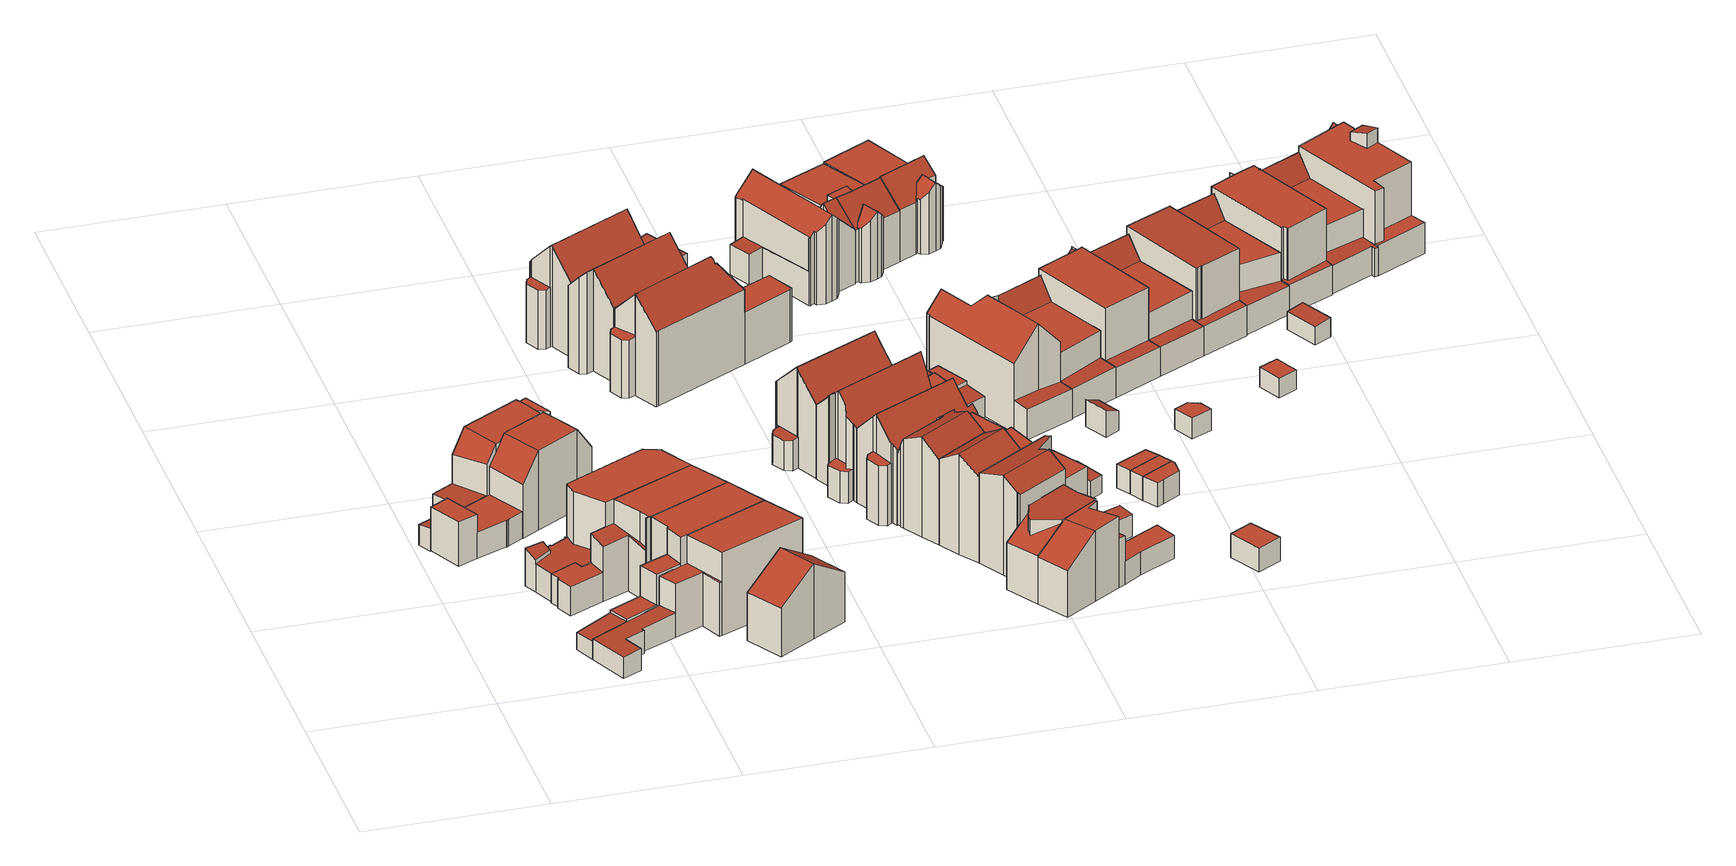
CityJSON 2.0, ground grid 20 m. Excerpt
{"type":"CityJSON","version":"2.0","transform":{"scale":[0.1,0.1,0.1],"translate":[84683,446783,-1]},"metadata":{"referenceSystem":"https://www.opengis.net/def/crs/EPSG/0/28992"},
"CityObjects":{
"building1":{"type":"Building","attributes":{"yearOfConstruction":1871},"geometry":[{"type":"MultiSurface","lod":"2","boundaries":[[[0,1,2,3,4,5,6,7,8,9,10,11,12,13]],[[10,9,14,15]],[[4,3,16,17,18]],[[14,9,8,19,20]],[[21,22,23,24]],[[12,11,21,24,25]],[[11,10,15,21]],[[8,7,26,19]],[[22,27,28,23]],[[20,22,14]],[[27,26,29,28]],[[16,30,31,17]],[[3,2,32,16]],[[1,0,30,33]],[[2,1,33,32]],[[34,13,12,25,35]],[[5,4,18,36]],[[6,5,36,37,38]],[[26,7,6,38,29]],[[36,34,35,37]],[[30,0,13,34,31]],[[22,21,15,14]],[[27,22,20,19,26]],[[33,30,16,32]],[[38,37,35,25]],[[25,24,23,28,29,38]],[[34,36,18,17,31]]],"semantics":{"surfaces":[{"type":"GroundSurface"},{"type":"WallSurface"},{"type":"RoofSurface"}],"values":[0,1,1,1,1,1,1,1,1,1,1,1,1,1,1,1,1,1,1,1,1,2,2,2,2,2,2]}}]},
"building2":{"type":"Building","attributes":{"yearOfConstruction":1908},"geometry":[{"type":"MultiSurface","lod":"2","boundaries":[[[39,40,41,42,43,44,45,46,47,48,49,50,51,52,53,54]],[[45,44,55,56]],[[57,58,59,60]],[[48,47,61,57]],[[41,40,62,63]],[[58,51,50,64,59]],[[40,39,65,62]],[[50,49,66,64]],[[47,46,67,61]],[[46,45,56,67]],[[68,69,70,71]],[[53,52,68,71,72]],[[44,43,69,55]],[[42,41,63,73]],[[54,53,72,74]],[[39,54,74,65]],[[69,43,42,73,70]],[[52,51,58,68]],[[49,48,57,60,66]],[[72,73,63,74]],[[74,63,62,65]],[[73,72,71,70]],[[58,57,61,67,56,55,69,68]],[[60,59,64,66]]],"semantics":{"surfaces":[{"type":"GroundSurface"},{"type":"WallSurface"},{"type":"RoofSurface"}],"values":[0,1,1,1,1,1,1,1,1,1,1,1,1,1,1,1,1,1,1,2,2,2,2,2]}}]},
"building3":{"type":"Building","attributes":{"yearOfConstruction":1908},"geometry":[{"type":"MultiSurface","lod":"2","boundaries":[[[75,76,77,78,79,80,81,82,83,84,85,86,87,88,89,90,91,92]],[[75,92,93,94]],[[80,79,95,96]],[[92,91,97,93]],[[85,84,98,99]],[[86,85,99,100]],[[101,102,103,104]],[[87,86,100,105]],[[102,106,107,103]],[[84,83,106,98]],[[106,83,82,108,107]],[[81,80,96,109]],[[82,81,109,108]],[[110,111,112,113]],[[78,77,101,104,114]],[[79,78,114,95]],[[77,76,115,101]],[[76,75,94,115]],[[89,88,116,117,118]],[[116,110,113,117]],[[91,90,111,97]],[[111,90,89,118,112]],[[88,87,105,116]],[[114,104,103,107,108,109,96,95]],[[118,117,113,112]],[[105,100,99,98,106,102,101,115,94,93,97,111,110,116]]],"semantics":{"surfaces":[{"type":"GroundSurface"},{"type":"WallSurface"},{"type":"RoofSurface"}],"values":[0,1,1,1,1,1,1,1,1,1,1,1,1,1,1,1,1,1,1,1,1,1,1,2,2,2]}}]},
"building4":{"type":"Building","attributes":{"yearOfConstruction":1908},"geometry":[{"type":"MultiSurface","lod":"2","boundaries":[[[119,120,121,122,123,124,125,126,127,128,129,130]],[[119,130,131,132]],[[130,129,133,131]],[[129,128,134,133]],[[123,122,135,136]],[[137,135,138,139]],[[125,124,140,137]],[[135,122,121,141,138]],[[142,141,143,144]],[[124,123,136,140]],[[145,146,147,148]],[[127,126,142,144,145]],[[126,125,137,139,142]],[[146,120,119,132,147]],[[128,127,145,148,134]],[[141,121,120,146,143]],[[136,135,137,140]],[[139,138,141,142]],[[148,147,132,131,133,134]],[[146,145,144,143]]],"semantics":{"surfaces":[{"type":"GroundSurface"},{"type":"WallSurface"},{"type":"RoofSurface"}],"values":[0,1,1,1,1,1,1,1,1,1,1,1,1,1,1,1,2,2,2,2]}}]},
"building5":{"type":"Building","attributes":{"yearOfConstruction":1908},"geometry":[{"type":"MultiSurface","lod":"2","boundaries":[[[119,149,150,151,152,153,154,155,156,157,158,123,159,160]],[[157,156,161,162]],[[158,157,162,163]],[[159,123,164,165]],[[149,119,132,166]],[[123,158,163,164]],[[167,150,149,166,168]],[[156,155,169,161]],[[155,154,170,169]],[[165,171,172,173]],[[160,159,165,173,174]],[[151,150,167,175]],[[171,153,152,176,172]],[[154,153,171,170]],[[152,151,175,176]],[[119,160,174,177,132]],[[174,167,168,177]],[[171,165,164,163,162,161,169,170]],[[174,173,172,176,175,167]],[[168,166,132,177]]],"semantics":{"surfaces":[{"type":"GroundSurface"},{"type":"WallSurface"},{"type":"RoofSurface"}],"values":[0,1,1,1,1,1,1,1,1,1,1,1,1,1,1,1,1,2,2,2]}}]},
"building6":{"type":"Building","attributes":{"yearOfConstruction":1908},"geometry":[{"type":"MultiSurface","lod":"2","boundaries":[[[86,85,84,178,179,82,180,181,182,183,184,185,186,187,188]],[[189,182,181,190,191]],[[186,185,192,193]],[[179,178,194,195,196]],[[180,82,108,131]],[[181,180,131,190]],[[82,179,196,197,108]],[[196,198,199,197]],[[84,85,99,98]],[[187,186,193,200]],[[178,84,98,194]],[[194,201,202,195]],[[86,188,203,100]],[[85,86,100,99]],[[188,187,200,203]],[[201,184,183,204,202]],[[198,205,206,199]],[[205,189,191,206]],[[185,184,201,192]],[[183,182,189,204]],[[191,190,131,108,197,199,206]],[[201,194,98,99,100,203,200,193,192]],[[189,205,198,196,195,202,204]]],"semantics":{"surfaces":[{"type":"GroundSurface"},{"type":"WallSurface"},{"type":"RoofSurface"}],"values":[0,1,1,1,1,1,1,1,1,1,1,1,1,1,1,1,1,1,1,1,2,2,2]}}]},
"building7":{"type":"Building","attributes":{"yearOfConstruction":1981},"geometry":[{"type":"MultiSurface","lod":"2","boundaries":[[[207,208,209,210,211,212]],[[212,211,213,214]],[[211,210,215,213]],[[209,208,216,217]],[[208,207,218,216]],[[210,209,217,215]],[[207,212,214,218]],[[217,216,218,215]],[[214,213,215,218]]],"semantics":{"surfaces":[{"type":"GroundSurface"},{"type":"WallSurface"},{"type":"RoofSurface"}],"values":[0,1,1,1,1,1,1,2,2]}}]},
"building8":{"type":"Building","attributes":{"yearOfConstruction":1915},"geometry":[{"type":"MultiSurface","lod":"2","boundaries":[[[219,220,221,222,223,224,225,226,227,228,229,230,231,232,233,234,235,236,237,238,239,240,241,242,243]],[[225,224,244,245]],[[246,226,225,245,247]],[[219,243,248,249]],[[224,223,250,244]],[[251,252,253]],[[223,222,254,255,250]],[[240,239,256,257,258]],[[256,259,260,257]],[[259,246,247,260]],[[239,238,261,256]],[[235,234,262,263]],[[233,232,264,265]],[[234,233,265,262]],[[236,235,263,266,267]],[[231,230,268,269]],[[238,237,270,261]],[[237,236,267,271,270]],[[227,226,246,272]],[[232,231,269,264]],[[267,273,271]],[[228,227,272,274]],[[222,221,275,254]],[[221,220,276,275]],[[220,219,249,276]],[[254,251,253,255]],[[243,242,251,248]],[[251,242,241,277,252]],[[241,240,258,277]],[[268,230,229,278,279]],[[229,228,274,278]],[[263,268,279,266]],[[251,254,275,276,249,248]],[[260,247,245,244,250,255,253]],[[279,278,273,267,266]],[[253,252,277,258,257,260]],[[274,272,246,259,256,261,270,271,273,278]],[[263,262,265,264,269,268]]],"semantics":{"surfaces":[{"type":"GroundSurface"},{"type":"WallSurface"},{"type":"RoofSurface"}],"values":[0,1,1,1,1,1,1,1,1,1,1,1,1,1,1,1,1,1,1,1,1,1,1,1,1,1,1,1,1,1,1,1,2,2,2,2,2,2]}}]},
"building9":{"type":"Building","attributes":{"yearOfConstruction":1915},"geometry":[{"type":"MultiSurface","lod":"2","boundaries":[[[280,281,282,283,284,285,286,287,288,289,290,291,292,293,294,295,296,297,298,299,300,301]],[[295,294,302,303]],[[297,296,304,305,306]],[[298,297,306,307]],[[290,289,308,309]],[[291,290,309,310]],[[292,291,310,311]],[[287,286,312,313]],[[286,285,314,312]],[[315,316,317,318]],[[285,284,319,320,314]],[[282,281,321,322]],[[281,280,323,324,321]],[[288,287,313,325]],[[296,295,303,304]],[[316,293,292,311,317]],[[294,293,316,302]],[[326,283,282,322,327]],[[304,326,327,305]],[[319,315,318,320]],[[284,283,326,319]],[[328,299,298,307,329]],[[323,328,329,324]],[[300,299,328,330]],[[301,300,330,331]],[[280,301,331,323]],[[289,288,325,308]],[[318,312,314,320]],[[326,304,303,302,316,315,319]],[[329,307,306,305,327,322,321,324]],[[331,330,328,323]],[[325,313,312,318,317,311,310,309,308]]],"semantics":{"surfaces":[{"type":"GroundSurface"},{"type":"WallSurface"},{"type":"RoofSurface"}],"values":[0,1,1,1,1,1,1,1,1,1,1,1,1,1,1,1,1,1,1,1,1,1,1,1,1,1,1,2,2,2,2,2]}}]},
"building10":{"type":"Building","attributes":{"yearOfConstruction":1915},"geometry":[{"type":"MultiSurface","lod":"2","boundaries":[[[332,333,334,335,336,337,338,339,340,341,342,343,344,345,346,285,347,283,348,349,350,351]],[[343,342,352,353]],[[354,347,285,355,356]],[[357,354,356,358]],[[344,343,353,359]],[[345,344,359,360]],[[361,340,339,362,363]],[[341,340,361,364]],[[342,341,364,352]],[[365,366,367,368]],[[366,369,370,371,367]],[[285,346,372,355]],[[373,369,366,374]],[[334,333,375,376]],[[370,377,378,371]],[[377,379,380,378]],[[339,338,381,362]],[[338,337,365,368,381]],[[337,336,382,365]],[[336,335,383,382]],[[335,334,376,383]],[[379,384,385,380]],[[350,349,386,387]],[[283,347,354,388]],[[348,283,388,389]],[[384,390,391,385]],[[390,357,358,391]],[[349,348,389,386]],[[351,350,387,392,393]],[[387,373,374,392]],[[333,332,394,375]],[[332,351,393,394]],[[395,361,363,396]],[[360,395,396,397]],[[346,345,360,397,372]],[[387,386,389,388,354,357,390,384,379,377,370,369,373]],[[393,392,374,366,365,382,383,376,375,394]],[[363,362,381,368,367,371,378,380,396]],[[360,359,353,352,364,361,395]],[[397,396,380,385,391,358,356,355,372]]],"semantics":{"surfaces":[{"type":"GroundSurface"},{"type":"WallSurface"},{"type":"RoofSurface"}],"values":[0,1,1,1,1,1,1,1,1,1,1,1,1,1,1,1,1,1,1,1,1,1,1,1,1,1,1,1,1,1,1,1,1,1,1,2,2,2,2,2]}}]},
"building11":{"type":"Building","attributes":{"yearOfConstruction":2019},"geometry":[{"type":"MultiSurface","lod":"2","boundaries":[[[398,399,400,401]],[[399,398,402,403]],[[400,399,403,404]],[[401,400,404,405]],[[398,401,405,402]],[[405,404,403,402]]],"semantics":{"surfaces":[{"type":"GroundSurface"},{"type":"WallSurface"},{"type":"RoofSurface"}],"values":[0,1,1,1,1,2]}}]},
"building12":{"type":"Building","attributes":{"yearOfConstruction":1915},"geometry":[{"type":"MultiSurface","lod":"2","boundaries":[[[406,407,408,409,410,411,412,413,414,415,416,417,418,419]],[[413,412,420,421]],[[422,423,424,425]],[[426,422,425,427]],[[418,417,428,429]],[[430,431,432,433]],[[414,413,421,434]],[[416,415,435,430]],[[415,414,434,435]],[[412,411,436,420]],[[436,411,410,437,438]],[[410,409,439,437]],[[407,406,440,441]],[[409,408,442,443,439]],[[408,407,441,442]],[[442,444,445,443]],[[431,436,438,432]],[[406,419,423,440]],[[423,419,418,429,424]],[[417,416,430,433,428]],[[444,426,427,445]],[[431,430,435,434,421,420,436]],[[427,425,432,438,437,439,443,445]],[[433,432,425,424,429,428]],[[444,442,441,440,423,422,426]]],"semantics":{"surfaces":[{"type":"GroundSurface"},{"type":"WallSurface"},{"type":"RoofSurface"}],"values":[0,1,1,1,1,1,1,1,1,1,1,1,1,1,1,1,1,1,1,1,1,2,2,2,2]}}]},
"building13":{"type":"Building","attributes":{"yearOfConstruction":2007},"geometry":[{"type":"MultiSurface","lod":"2","boundaries":[[[446,447,448,449,450,451,452,453,454,455,456]],[[453,452,457,458]],[[454,453,458,459,460]],[[446,456,461,462]],[[447,446,462,463]],[[452,451,464,457]],[[448,447,463,465]],[[449,448,465,466]],[[451,450,467,464]],[[456,455,468,461]],[[469,467,470,471]],[[472,469,471,473]],[[455,454,460,468]],[[458,474,475,459]],[[466,476,477]],[[467,450,449,466,477,470]],[[474,472,473,475]],[[466,465,463,462,461,476]],[[473,471,470,477,476,461,468]],[[474,458,457,464,467,469,472]],[[473,468,460,459,475]]],"semantics":{"surfaces":[{"type":"GroundSurface"},{"type":"WallSurface"},{"type":"RoofSurface"}],"values":[0,1,1,1,1,1,1,1,1,1,1,1,1,1,1,1,1,2,2,2,2]}}]},
"building14":{"type":"Building","attributes":{"yearOfConstruction":1912},"geometry":[{"type":"MultiSurface","lod":"2","boundaries":[[[478,479,480,481,482,483,484,485,486,487,488,489,490,491,492,493]],[[486,485,494,495]],[[496,497,498,499]],[[490,489,500,501]],[[489,488,502,500]],[[503,504,505,506]],[[484,483,507,508,509]],[[507,510,511,508]],[[485,484,509,494]],[[479,478,512,513]],[[481,480,514,515]],[[482,481,515,516]],[[480,479,513,514]],[[491,490,501,517,518]],[[492,491,518,519,520]],[[504,487,486,495,505]],[[518,521,522,519]],[[483,482,516,507]],[[501,523,524,517]],[[523,496,499,524]],[[521,525,503,506,522]],[[497,525,521,498]],[[510,526,527,511]],[[528,493,492,520,529]],[[478,493,528,512]],[[526,528,529,527]],[[488,487,504,502]],[[521,518,517,524,499,498]],[[527,506,505,495,494,509,508,511]],[[526,510,507,516,515,514,513,512,528]],[[529,520,519,522,506,527]],[[504,503,525,497,496,523,501,500,502]]],"semantics":{"surfaces":[{"type":"GroundSurface"},{"type":"WallSurface"},{"type":"RoofSurface"}],"values":[0,1,1,1,1,1,1,1,1,1,1,1,1,1,1,1,1,1,1,1,1,1,1,1,1,1,1,2,2,2,2,2]}}]},
"building15":{"type":"Building","attributes":{"yearOfConstruction":1915},"geometry":[{"type":"MultiSurface","lod":"2","boundaries":[[[530,531,532,533,534,535,536,537,538,539,540,406,541,418,417,542,543,544,545,546,547,548]],[[539,538,549,550]],[[551,552,553,554]],[[534,533,555,556]],[[552,557,558,553]],[[535,534,556,559]],[[560,555,561,562]],[[536,535,559,563]],[[531,530,564,565]],[[546,545,566,567]],[[417,418,568,428]],[[555,533,532,569,561]],[[570,571,572,573]],[[406,540,571,440]],[[571,540,539,550,572]],[[541,406,440,574]],[[573,575,576,577]],[[574,570,573,577,578]],[[545,544,579,566]],[[557,580,581,558]],[[544,543,580,579]],[[542,417,428,582]],[[580,543,542,582,581]],[[537,536,563,583,584]],[[569,532,531,565,585]],[[575,569,585,576]],[[418,541,574,578,568]],[[548,547,586,587,588]],[[547,546,567,586]],[[586,589,590,587]],[[538,537,584,549]],[[591,560,562,592]],[[563,591,592,583]],[[593,551,554,594]],[[589,593,594,590]],[[530,548,588,564]],[[574,440,571,570]],[[578,577,576,554,553,558,581,582,428,568]],[[592,562,561,569,575,573,572,550,549,584,583]],[[563,559,556,555,560,591]],[[589,586,567,566,579,580,557,552,551,593]],[[588,587,590,594,554,576,585,565,564]]],"semantics":{"surfaces":[{"type":"GroundSurface"},{"type":"WallSurface"},{"type":"RoofSurface"}],"values":[0,1,1,1,1,1,1,1,1,1,1,1,1,1,1,1,1,1,1,1,1,1,1,1,1,1,1,1,1,1,1,1,1,1,1,1,2,2,2,2,2,2]}}]},
"building16":{"type":"Building","attributes":{"yearOfConstruction":2007},"geometry":[{"type":"MultiSurface","lod":"2","boundaries":[[[595,596,597,454,598,599,600,601,602]],[[454,597,603,604]],[[605,598,454,604,606]],[[607,605,606,608]],[[601,600,609,610]],[[600,599,611,609]],[[611,599,598,605,612]],[[602,601,610,613]],[[597,596,614,603]],[[615,616,617,618]],[[596,595,615,618,614]],[[595,602,613,619,615]],[[620,607,608,621]],[[616,620,621,617]],[[613,611,612,619]],[[603,614,618,617]],[[621,608,606,604,603,617]],[[612,605,607,620,616,615,619]],[[613,610,609,611]]],"semantics":{"surfaces":[{"type":"GroundSurface"},{"type":"WallSurface"},{"type":"RoofSurface"}],"values":[0,1,1,1,1,1,1,1,1,1,1,1,1,1,1,2,2,2,2]}}]},
"building17":{"type":"Building","attributes":{"yearOfConstruction":2007},"geometry":[{"type":"MultiSurface","lod":"2","boundaries":[[[622,623,624,596,625,626,627,628,629]],[[622,629,630,631]],[[629,628,632,633,630]],[[634,625,596,635,636]],[[626,625,634,637]],[[596,624,638,635]],[[623,622,631,639]],[[628,627,640,632]],[[641,642,643,644]],[[642,645,646,643]],[[627,626,637,640]],[[624,623,639,638]],[[647,634,636,648]],[[649,647,648,650]],[[645,649,650,646]],[[651,641,644,652]],[[632,651,652,633]],[[652,644,638,639,631,630,633]],[[650,648,636,635,638,644,643,646]],[[632,640,637,634,647,649,645,642,641,651]]],"semantics":{"surfaces":[{"type":"GroundSurface"},{"type":"WallSurface"},{"type":"RoofSurface"}],"values":[0,1,1,1,1,1,1,1,1,1,1,1,1,1,1,1,1,2,2,2]}}]},
"building18":{"type":"Building","attributes":{"yearOfConstruction":1892},"geometry":[{"type":"MultiSurface","lod":"2","boundaries":[[[653,627,654,655,656,657,658,659,660,661,662,663]],[[655,654,664,665]],[[654,627,666,664]],[[667,668,669,670]],[[656,655,665,671]],[[668,672,673,669]],[[662,661,674,675]],[[659,658,667,670,676]],[[657,656,671,677]],[[658,657,677,667]],[[678,679,680,681]],[[682,660,659,676,683]],[[661,660,682,674]],[[663,662,675,678]],[[627,653,672,666]],[[684,682,683,685]],[[679,684,685,680]],[[672,653,663,678,681,673]],[[672,668,667,677,671,665,664,666]],[[679,678,675,674,682,684]],[[681,680,685,683,676,670,669,673]]],"semantics":{"surfaces":[{"type":"GroundSurface"},{"type":"WallSurface"},{"type":"RoofSurface"}],"values":[0,1,1,1,1,1,1,1,1,1,1,1,1,1,1,1,1,1,2,2,2]}}]},
"building19":{"type":"Building","attributes":{"yearOfConstruction":1892},"geometry":[{"type":"MultiSurface","lod":"2","boundaries":[[[686,657,687,688,689,690,691,692,693,694,661,695,659]],[[688,687,696,697]],[[689,688,697,698]],[[661,694,699,700]],[[690,689,698,701]],[[691,690,701,702]],[[687,657,677,696]],[[695,661,700,703]],[[694,693,704,699]],[[657,686,705,677]],[[706,707,705,708,709]],[[710,711,712,713]],[[711,706,709,712]],[[693,692,710,713,704]],[[659,695,703,676]],[[702,707,706,714]],[[705,686,659,676,708]],[[692,691,702,714,710]],[[704,703,700,699]],[[702,701,698,697,696,677,705,707]],[[676,703,704,713,712,709,708]],[[714,706,711,710]]],"semantics":{"surfaces":[{"type":"GroundSurface"},{"type":"WallSurface"},{"type":"RoofSurface"}],"values":[0,1,1,1,1,1,1,1,1,1,1,1,1,1,1,1,1,1,2,2,2,2]}}]},
"building20":{"type":"Building","attributes":{"yearOfConstruction":1913},"geometry":[{"type":"MultiSurface","lod":"2","boundaries":[[[715,716,717,718,719,720,721,722,723,724,725,726,727,728,729,730,731,732,733,734,735]],[[715,735,736,737]],[[732,731,738,739]],[[728,727,740,741]],[[724,723,742,743]],[[721,720,744,745]],[[741,746,747]],[[719,718,748,749]],[[720,719,749,744]],[[748,718,717,750,751]],[[729,728,741,747,752]],[[723,722,753,754,742]],[[755,756,757,758]],[[756,748,751,757]],[[726,725,759,760]],[[725,724,743,759]],[[727,726,760,740]],[[734,733,761,762]],[[735,734,762,736]],[[763,764,765]],[[730,729,752,763]],[[733,732,739,761]],[[731,730,763,765,738]],[[722,721,745,753]],[[753,755,758,754]],[[717,716,766,750]],[[716,715,737,766]],[[767,768,769]],[[769,764,767]],[[769,768,746,741,740,760,762,761,739,738,765,764]],[[753,745,744,749,748,756,755]],[[737,736,762,760,759,743,742,754,758,757,751,750,766]],[[767,752,747,746,768]],[[764,763,752,767]]],"semantics":{"surfaces":[{"type":"GroundSurface"},{"type":"WallSurface"},{"type":"RoofSurface"}],"values":[0,1,1,1,1,1,1,1,1,1,1,1,1,1,1,1,1,1,1,1,1,1,1,1,1,1,1,1,1,2,2,2,2,2]}}]},
"building21":{"type":"Building","attributes":{"yearOfConstruction":2007},"geometry":[{"type":"MultiSurface","lod":"2","boundaries":[[[770,771,772,773]],[[772,771,774,775]],[[770,773,776,777]],[[771,770,777,774]],[[773,772,775,776]],[[775,774,777,776]]],"semantics":{"surfaces":[{"type":"GroundSurface"},{"type":"WallSurface"},{"type":"RoofSurface"}],"values":[0,1,1,1,1,2]}}]},
"building22":{"type":"Building","attributes":{"yearOfConstruction":1916},"geometry":[{"type":"MultiSurface","lod":"2","boundaries":[[[778,779,780,781,782,783,784,785,786,787,788,789,790,791]],[[789,788,792,793]],[[786,785,794,795]],[[785,784,796,794]],[[797,798,792]],[[787,786,795,799]],[[780,779,800,801]],[[779,778,802,800]],[[801,803,804,805]],[[782,781,806,807]],[[808,790,789,793,809]],[[783,782,807,810]],[[784,783,810,796]],[[803,811,812,804]],[[781,780,801,805,806]],[[809,813,808]],[[811,791,790,808,812]],[[778,791,811,802]],[[792,788,787,799,797]],[[805,804,814,815,796,810,807,806]],[[809,793,792,798,815,814,813]],[[808,813,814,804,812]],[[811,803,801,800,802]],[[799,795,794,796,815,798,797]]],"semantics":{"surfaces":[{"type":"GroundSurface"},{"type":"WallSurface"},{"type":"RoofSurface"}],"values":[0,1,1,1,1,1,1,1,1,1,1,1,1,1,1,1,1,1,1,2,2,2,2,2]}}]},
"building23":{"type":"Building","attributes":{"yearOfConstruction":1913},"geometry":[{"type":"MultiSurface","lod":"2","boundaries":[[[816,817,818,819,820,821,822,823,824,825,826,827,828,829,830]],[[822,821,831,763]],[[831,821,820,832,833]],[[834,823,822,763,835]],[[826,825,836,837]],[[818,817,838,839]],[[825,824,840,836]],[[820,819,841,832]],[[817,816,842,838]],[[816,830,843,844,842]],[[845,846,847]],[[830,829,848,843]],[[849,850,851]],[[852,850,853]],[[819,818,839,841]],[[847,854,845]],[[833,855,831]],[[851,840,856,849]],[[853,834,835,852]],[[827,826,837,857]],[[828,827,857,858]],[[829,828,858,848]],[[840,824,823,834,856]],[[843,854,844]],[[855,833,832,841,839,847,846]],[[834,853,850,849,856]],[[857,837,836,840,851]],[[854,847,839,838,842,844]],[[852,835,763,831,855,846,845,854,843,848,858]],[[858,857,851,850,852]]],"semantics":{"surfaces":[{"type":"GroundSurface"},{"type":"WallSurface"},{"type":"RoofSurface"}],"values":[0,1,1,1,1,1,1,1,1,1,1,1,1,1,1,1,1,1,1,1,1,1,1,1,2,2,2,2,2,2]}}]},
"building24":{"type":"Building","attributes":{"yearOfConstruction":2006},"geometry":[{"type":"MultiSurface","lod":"2","boundaries":[[[859,860,861,862]],[[862,861,863,864]],[[861,860,865,863]],[[860,859,866,865]],[[859,862,864,866]],[[864,863,865,866]]],"semantics":{"surfaces":[{"type":"GroundSurface"},{"type":"WallSurface"},{"type":"RoofSurface"}],"values":[0,1,1,1,1,2]}}]},
"building25":{"type":"Building","attributes":{"yearOfConstruction":2006},"geometry":[{"type":"MultiSurface","lod":"2","boundaries":[[[862,861,867,868]],[[868,867,869,870]],[[867,861,863,869]],[[861,862,864,863]],[[862,868,870,864]],[[870,869,863,864]]],"semantics":{"surfaces":[{"type":"GroundSurface"},{"type":"WallSurface"},{"type":"RoofSurface"}],"values":[0,1,1,1,1,2]}}]},
"building26":{"type":"Building","attributes":{"yearOfConstruction":2006},"geometry":[{"type":"MultiSurface","lod":"2","boundaries":[[[871,872,873,868,867,874]],[[873,872,875,876]],[[868,873,876,870]],[[871,874,877,878]],[[874,867,869,877]],[[872,871,878,875]],[[867,868,870,869]],[[870,876,875,878,877,869]]],"semantics":{"surfaces":[{"type":"GroundSurface"},{"type":"WallSurface"},{"type":"RoofSurface"}],"values":[0,1,1,1,1,1,1,2]}}]},
"building27":{"type":"Building","attributes":{"yearOfConstruction":1993},"geometry":[{"type":"MultiSurface","lod":"2","boundaries":[[[879,880,881,882]],[[879,882,883,884]],[[882,881,885,883]],[[880,879,884,886]],[[881,880,886,885]],[[886,884,883,885]]],"semantics":{"surfaces":[{"type":"GroundSurface"},{"type":"WallSurface"},{"type":"RoofSurface"}],"values":[0,1,1,1,1,2]}}]},
"building28":{"type":"Building","attributes":{"yearOfConstruction":1983},"geometry":[{"type":"MultiSurface","lod":"2","boundaries":[[[887,888,889,890]],[[888,887,891,892]],[[889,888,892,893]],[[890,889,893,894]],[[887,890,894,891]],[[894,893,892,891]]],"semantics":{"surfaces":[{"type":"GroundSurface"},{"type":"WallSurface"},{"type":"RoofSurface"}],"values":[0,1,1,1,1,2]}}]},
"building29":{"type":"Building","attributes":{"yearOfConstruction":1914},"geometry":[{"type":"MultiSurface","lod":"2","boundaries":[[[895,896,897,898,899,900,901,902,903,904]],[[903,902,905,802]],[[896,895,906,907]],[[898,897,793,908]],[[897,896,907,793]],[[909,901,900,910,911]],[[902,901,909,905]],[[912,909,911,913]],[[904,903,802,912]],[[900,899,914,910]],[[899,898,908,914]],[[895,904,912,913,906]],[[802,905,909,912]],[[914,907,906,910]],[[908,793,907,914]],[[913,911,910,906]]],"semantics":{"surfaces":[{"type":"GroundSurface"},{"type":"WallSurface"},{"type":"RoofSurface"}],"values":[0,1,1,1,1,1,1,1,1,1,1,1,2,2,2,2]}}]},
"building30":{"type":"Building","attributes":{"yearOfConstruction":1913},"geometry":[{"type":"MultiSurface","lod":"2","boundaries":[[[915,916,917,918,919,920,829,828,827,826,921,922,923,924,925,926,927]],[[919,918,928,929]],[[918,917,930,928]],[[915,927,931,932]],[[926,925,933,934]],[[927,926,934,931]],[[921,826,935,936]],[[826,827,857,935]],[[922,921,936,937]],[[920,919,929,938]],[[827,828,939,857]],[[828,829,940,939]],[[941,924,923,942,943]],[[925,924,941,933]],[[944,945,946]],[[943,945,941]],[[917,916,947,930]],[[916,915,932,947]],[[829,920,938,940]],[[946,948,944]],[[923,922,937,942]],[[937,936,935,857]],[[947,932,931,934,933,941,945,944]],[[948,938,929,928,930,947,944]],[[939,940,938,948,946,945,943,942]],[[937,857,939,942]]],"semantics":{"surfaces":[{"type":"GroundSurface"},{"type":"WallSurface"},{"type":"RoofSurface"}],"values":[0,1,1,1,1,1,1,1,1,1,1,1,1,1,1,1,1,1,1,1,1,2,2,2,2,2]}}]},
"building31":{"type":"Building","attributes":{"yearOfConstruction":1914},"geometry":[{"type":"MultiSurface","lod":"2","boundaries":[[[949,950,951,952,953,954,902,955,956,898,957,958,959,960,961]],[[955,902,962,963]],[[949,961,964,965]],[[961,960,966,964]],[[960,959,967,966]],[[957,898,908,968]],[[958,957,968,969]],[[959,958,969,967]],[[902,954,970,962]],[[954,953,971,970]],[[972,956,955,963,973,974]],[[975,972,974,976]],[[971,953,952,977,978,979]],[[951,950,980,981]],[[963,971,979,973]],[[898,956,972,908]],[[950,949,965,980]],[[977,975,976,978]],[[952,951,981,977]],[[963,962,970,971]],[[965,964,966,967,969,968,908,972,975,980]],[[976,974,973,979,978]],[[981,980,975,977]]],"semantics":{"surfaces":[{"type":"GroundSurface"},{"type":"WallSurface"},{"type":"RoofSurface"}],"values":[0,1,1,1,1,1,1,1,1,1,1,1,1,1,1,1,1,1,1,2,2,2,2]}}]},
"building32":{"type":"Building","attributes":{"yearOfConstruction":1991},"geometry":[{"type":"MultiSurface","lod":"2","boundaries":[[[982,983,984,985,986]],[[983,982,987,988]],[[984,983,988,989]],[[986,985,990,991]],[[985,984,989,990]],[[982,986,991,987]],[[991,990,989,988,987]]],"semantics":{"surfaces":[{"type":"GroundSurface"},{"type":"WallSurface"},{"type":"RoofSurface"}],"values":[0,1,1,1,1,1,2]}}]},
"building33":{"type":"Building","attributes":{"yearOfConstruction":1914},"geometry":[{"type":"MultiSurface","lod":"2","boundaries":[[[954,953,992,993,951,994,995,996,997,998,999,1000,1001,1002,1003,1004,1005,1006,1007]],[[1008,1009,1010,1011]],[[1001,1000,1012,1013]],[[1000,999,1014,1012]],[[1002,1001,1013,1015]],[[1009,1016,1017,1010]],[[1016,998,997,1018,1017]],[[996,995,1019,1020]],[[997,996,1020,1018]],[[971,1021,1022,1023]],[[1021,1006,1005,1024,1022]],[[992,953,971,1023,1025]],[[1003,1002,1015,1008]],[[993,992,1025,1026]],[[1026,1027,1028]],[[1029,1027,1030]],[[1030,1031,1029]],[[1004,1003,1008,1011,1032]],[[1005,1004,1032,1024]],[[951,993,1026,1028,1033]],[[995,994,1034,1019]],[[999,998,1016,1014]],[[953,954,970,971]],[[1007,1006,1021,1035]],[[954,1007,1035,970]],[[1036,1037,1034]],[[1034,994,951,1033,1036]],[[1023,1022,1024,1025]],[[1016,1009,1008,1015,1013,1012,1014]],[[1035,1021,971,970]],[[1032,1011,1010,1017,1018,1020,1019,1034,1037,1029,1031]],[[1033,1028,1027,1029,1037,1036]],[[1031,1030,1027,1026,1025,1024,1032]]],"semantics":{"surfaces":[{"type":"GroundSurface"},{"type":"WallSurface"},{"type":"RoofSurface"}],"values":[0,1,1,1,1,1,1,1,1,1,1,1,1,1,1,1,1,1,1,1,1,1,1,1,1,1,1,2,2,2,2,2,2]}}]},
"building34":{"type":"Building","attributes":{"yearOfConstruction":1914},"geometry":[{"type":"MultiSurface","lod":"2","boundaries":[[[1038,1039,1007,1040,1041,1002,1042,1043]],[[1002,1041,1044,1045]],[[1044,1041,1040,1046,1047,1048]],[[1042,1002,1045,1049]],[[1040,1007,1035,1046]],[[1050,1044,1048,1051]],[[1043,1042,1049,1050]],[[1046,1052,1053,1047]],[[1052,1054,1055,1053]],[[1007,1039,1056,1035]],[[1057,1058,1059,1060]],[[1039,1038,1058,1056]],[[1054,1057,1060,1055]],[[1058,1038,1043,1050,1051,1059]],[[1049,1045,1044,1050]],[[1054,1052,1046,1035,1056,1058,1057]],[[1051,1048,1047,1053,1055,1060,1059]]],"semantics":{"surfaces":[{"type":"GroundSurface"},{"type":"WallSurface"},{"type":"RoofSurface"}],"values":[0,1,1,1,1,1,1,1,1,1,1,1,1,1,2,2,2]}}]},
"building35":{"type":"Building","attributes":{"yearOfConstruction":1991},"geometry":[{"type":"MultiSurface","lod":"2","boundaries":[[[1061,1062,1063,1064]],[[1062,1061,1065,1066]],[[1063,1062,1066,1067]],[[1064,1063,1067,1068]],[[1061,1064,1068,1065]],[[1068,1067,1066,1065]]],"semantics":{"surfaces":[{"type":"GroundSurface"},{"type":"WallSurface"},{"type":"RoofSurface"}],"values":[0,1,1,1,1,2]}}]},
"building36":{"type":"Building","attributes":{"yearOfConstruction":1918},"geometry":[{"type":"MultiSurface","lod":"2","boundaries":[[[1069,1070,1071,1072,1073,1074,1075,1076,1077,1078,1079,1080,1081,1082]],[[1075,1074,1083,1084]],[[1069,1082,1085,1086]],[[1082,1081,1087,1085]],[[1070,1069,1086,1088]],[[1071,1070,1088,1089]],[[1077,1076,1090,1091,1092]],[[1081,1080,1093,1087]],[[1080,1079,1094,1093]],[[1078,1077,1092,1095]],[[1079,1078,1095,1094]],[[1090,1096,1097,1091]],[[1072,1071,1089,1098]],[[1099,1073,1072,1098,1100]],[[1076,1075,1084,1090]],[[1096,1099,1100,1097]],[[1074,1073,1099,1083]],[[1089,1088,1086,1085,1087,1093,1094,1095]],[[1100,1098,1092,1091,1097]],[[1099,1096,1090,1084,1083]],[[1095,1092,1098,1089]]],"semantics":{"surfaces":[{"type":"GroundSurface"},{"type":"WallSurface"},{"type":"RoofSurface"}],"values":[0,1,1,1,1,1,1,1,1,1,1,1,1,1,1,1,1,2,2,2,2]}}]},
"building37":{"type":"Building","attributes":{"yearOfConstruction":1985},"geometry":[{"type":"MultiSurface","lod":"2","boundaries":[[[1101,1102,1103,1104]],[[1101,1104,1105,1106]],[[1102,1101,1106,1107]],[[1104,1103,1108,1105]],[[1103,1102,1107,1108]],[[1107,1106,1105,1108]]],"semantics":{"surfaces":[{"type":"GroundSurface"},{"type":"WallSurface"},{"type":"RoofSurface"}],"values":[0,1,1,1,1,2]}}]},
"building38":{"type":"Building","attributes":{"yearOfConstruction":1918},"geometry":[{"type":"MultiSurface","lod":"2","boundaries":[[[1109,1110,1111,1112,1113,1114,1115,1116,1117,1118,1074,1119,1120,1070]],[[1109,1070,1088,1121]],[[1070,1120,1122,1088]],[[1110,1109,1121,1123]],[[1124,1125,1126,1127]],[[1128,1129,1122,1130,1131]],[[1119,1074,1132,1133]],[[1074,1118,1134,1132]],[[1112,1111,1135,1136]],[[1137,1135,1138,1139]],[[1113,1112,1136,1140]],[[1140,1141,1142,1143,1144]],[[1135,1111,1110,1123,1138]],[[1122,1120,1119,1133,1145,1130]],[[1125,1117,1116,1146,1147,1126]],[[1118,1117,1125,1134]],[[1116,1115,1148,1146]],[[1142,1129,1128,1143]],[[1115,1114,1149,1148]],[[1114,1113,1140,1144,1149]],[[1150,1124,1127,1151]],[[1152,1150,1151,1153]],[[1146,1128,1131,1147]],[[1141,1137,1139,1142]],[[1133,1152,1153,1145]],[[1141,1140,1136,1135,1137]],[[1133,1132,1134,1125,1124,1150,1152]],[[1146,1148,1149,1144,1143,1128]],[[1139,1138,1123,1121,1088,1122,1129,1142]],[[1153,1151,1127,1126,1147,1131,1130,1145]]],"semantics":{"surfaces":[{"type":"GroundSurface"},{"type":"WallSurface"},{"type":"RoofSurface"}],"values":[0,1,1,1,1,1,1,1,1,1,1,1,1,1,1,1,1,1,1,1,1,1,1,1,1,2,2,2,2,2]}}]},
"building39":{"type":"Building","attributes":{"yearOfConstruction":1914},"geometry":[{"type":"MultiSurface","lod":"2","boundaries":[[[1154,1155,1156,1157,1158,1159,1160,1161,1162,1163,1164,1165]],[[1162,1161,1166,1167]],[[1159,1158,1168,1169,1170]],[[1164,1163,1171,1172]],[[1156,1155,1173,1174]],[[1155,1154,1175,1173]],[[1168,1176,1177,1169]],[[1176,1165,1164,1172,1177]],[[1158,1157,1178,1168]],[[1157,1156,1174,1178]],[[1154,1165,1176,1175]],[[1161,1160,1179,1180,1166]],[[1179,1181,1180]],[[1160,1159,1170,1179]],[[1163,1162,1167,1171]],[[1170,1169,1177,1172]],[[1176,1168,1178,1174,1173,1175]],[[1171,1167,1166,1180,1181]],[[1181,1179,1170,1172,1171]]],"semantics":{"surfaces":[{"type":"GroundSurface"},{"type":"WallSurface"},{"type":"RoofSurface"}],"values":[0,1,1,1,1,1,1,1,1,1,1,1,1,1,1,2,2,2,2]}}]},
"building40":{"type":"Building","attributes":{"yearOfConstruction":1914},"geometry":[{"type":"MultiSurface","lod":"2","boundaries":[[[1182,1183,1184,1185,1186,1187,1188,1189,1190,1191,1192,1193,1194,1195,1196,1197,1198,1199,1200]],[[1182,1200,1201,1202]],[[1200,1199,1203,1201]],[[1183,1182,1202,1204]],[[1205,1206,1207,1208]],[[1195,1194,1206,1209]],[[1184,1183,1204,1210]],[[1191,1190,1211,1212]],[[1212,1213,1214,1215,1216]],[[1196,1195,1209,1217]],[[1190,1189,1218,1219,1211]],[[1187,1186,1220,1221]],[[1186,1185,1222,1220]],[[1188,1187,1221,1223]],[[1185,1184,1210,1222]],[[1192,1191,1212,1216,1224]],[[1225,1193,1192,1224,1226,1227]],[[1197,1196,1217,1228]],[[1228,1229,1230,1231]],[[1232,1198,1197,1228,1231,1233]],[[1234,1235,1236,1237]],[[1235,1225,1227,1236]],[[1229,1205,1208,1230]],[[1206,1194,1193,1225,1207]],[[1189,1188,1223,1238,1218]],[[1223,1239,1240,1238]],[[1213,1241,1214]],[[1218,1241,1219]],[[1214,1232,1233,1215]],[[1224,1234,1237,1226]],[[1203,1199,1198,1232,1242]],[[1239,1203,1242,1240]],[[1229,1228,1217,1209,1206,1205]],[[1241,1213,1212,1211,1219]],[[1224,1216,1215,1233,1231,1230,1208,1207,1225,1235,1234]],[[1237,1236,1227,1226]],[[1242,1232,1214,1241,1218,1238,1240]],[[1239,1223,1221,1220,1222,1210,1204,1202,1201,1203]]],"semantics":{"surfaces":[{"type":"GroundSurface"},{"type":"WallSurface"},{"type":"RoofSurface"}],"values":[0,1,1,1,1,1,1,1,1,1,1,1,1,1,1,1,1,1,1,1,1,1,1,1,1,1,1,1,1,1,1,1,2,2,2,2,2,2]}}]}
},
"vertices":[
[56,321,7],[15,299,7],[7,314,7],[50,336,7],[35,362,7],[59,375,7],[74,384,7],[138,418,7],[150,425,7],[167,395,7],[173,385,7],[159,378,7],[96,343,7],[85,337,7],[167,395,70],[173,385,70],[50,336,31],[50,336,36],[35,362,34],[150,425,91],[167,395,90],[159,378,93],[148,400,91],[148,400,95],[159,378,95],[96,343,94],[138,418,91],[147,403,91],[147,403,95],[138,418,95],[56,321,34],[56,321,37],[7,314,31],[15,299,34],[85,337,38],[85,337,75],[59,375,35],[59,375,69],[74,384,94],
[173,385,8],[196,345,8],[178,335,8],[130,307,8],[111,296,8],[110,296,8],[93,286,8],[90,284,8],[90,285,8],[56,271,8],[34,262,8],[15,299,8],[36,311,8],[87,338,8],[106,349,8],[154,375,8],[110,296,39],[93,286,39],[56,271,39],[36,311,38],[36,311,59],[56,271,60],[90,285,39],[196,345,73],[178,335,102],[15,299,59],[173,385,72],[34,262,60],[90,284,39],[87,338,39],[111,296,39],[111,296,71],[87,338,72],[106,349,102],[130,307,102],[154,375,103],
[137,229,8],[136,231,8],[138,231,8],[228,273,8],[229,273,8],[247,267,8],[247,266,8],[268,232,8],[166,186,8],[143,175,8],[137,173,8],[133,182,8],[105,170,8],[95,193,8],[88,207,8],[109,217,8],[118,221,8],[119,220,8],[119,220,43],[137,229,44],[229,273,107],[247,267,107],[118,221,43],[143,175,43],[137,173,43],[133,182,43],[138,231,44],[140,215,44],[140,215,106],[138,231,106],[105,170,41],[166,186,45],[166,186,106],[268,232,106],[247,266,107],[114,207,42],[109,217,42],[109,217,51],[114,207,46],[228,273,107],[136,231,44],[95,193,41],[95,193,46],[88,207,53],
[320,145,9],[220,100,9],[191,87,9],[155,70,9],[114,51,9],[104,74,9],[144,92,9],[180,108,9],[212,122,9],[213,123,9],[202,147,9],[294,189,9],[294,189,107],[320,145,107],[202,147,106],[213,123,106],[155,70,36],[114,51,30],[144,92,35],[155,70,38],[144,92,38],[104,74,29],[191,87,39],[180,108,39],[191,87,75],[180,108,75],[212,122,75],[220,100,75],[220,100,106],[212,122,106],
[347,100,9],[252,60,9],[249,59,9],[238,83,9],[206,69,9],[166,51,9],[167,48,9],[145,39,9],[155,17,9],[134,7,9],[194,88,9],[227,103,9],[145,39,35],[155,17,35],[134,7,34],[114,51,33],[194,88,38],[347,100,108],[252,60,72],[252,60,107],[167,48,36],[166,51,36],[206,69,38],[206,69,72],[194,88,72],[227,103,73],[249,59,72],[238,83,72],[227,103,106],
[148,178,8],[175,190,8],[294,189,8],[197,145,8],[196,146,8],[185,170,8],[155,157,8],[116,139,8],[108,158,8],[109,159,8],[104,169,8],[196,146,67],[197,145,106],[196,146,106],[116,139,42],[108,158,42],[148,178,43],[148,178,77],[175,190,78],[175,190,106],[194,160,70],[194,160,106],[109,159,42],[155,157,42],[155,157,72],[104,169,42],[185,170,73],[200,148,67],[200,148,106],
[338,27,10],[297,3,10],[273,42,10],[314,66,10],[353,90,10],[377,50,10],[353,90,69],[377,50,69],[314,66,99],[297,3,67],[273,42,67],[338,27,98],
[224,641,9],[216,657,9],[219,665,9],[224,667,9],[226,668,9],[224,673,9],[308,714,9],[316,718,9],[329,725,9],[342,699,9],[346,701,9],[375,716,9],[377,717,9],[381,709,9],[396,716,9],[407,692,9],[392,685,9],[359,668,9],[357,668,9],[356,669,9],[342,661,9],[252,616,9],[239,642,9],[237,642,9],[232,639,9],[224,673,93],[308,714,95],[316,718,81],[316,718,95],[232,639,78],[224,641,78],[226,668,99],[237,642,79],[237,642,127],[237,642,128],[224,667,79],[224,667,99],[342,661,84],[342,661,97],[252,616,96],[330,688,82],[330,688,129],[356,669,72],[407,692,33],[392,685,45],[381,709,44],[396,716,33],[392,685,68],[359,668,68],[375,716,45],[377,717,44],[357,668,72],[359,668,71],[329,725,71],[354,686,68],[342,699,71],[219,665,78],[216,657,78],[239,642,127],[346,701,68],[375,716,67],
[421,630,8],[385,612,8],[384,613,8],[383,612,8],[372,607,8],[280,560,8],[266,587,8],[259,583,8],[251,586,8],[244,601,8],[247,609,8],[253,613,8],[252,616,8],[345,663,8],[356,669,8],[357,668,8],[369,643,8],[405,661,8],[409,654,8],[412,655,8],[423,661,8],[435,637,8],[356,669,41],[357,668,42],[369,643,43],[369,643,69],[405,661,69],[409,654,69],[244,601,104],[247,609,98],[253,613,98],[252,616,94],[266,587,128],[259,583,128],[280,560,96],[359,633,44],[345,663,42],[345,663,95],[359,633,129],[372,607,46],[372,607,97],[385,612,69],[384,613,69],[421,630,40],[421,630,69],[251,586,122],[383,612,45],[383,612,69],[412,655,40],[412,655,69],[423,661,40],[435,637,40],
[425,606,8],[426,603,8],[459,619,8],[474,589,8],[471,586,8],[416,558,8],[311,505,8],[308,503,8],[294,530,8],[287,527,8],[279,530,8],[272,545,8],[275,553,8],[280,556,8],[281,556,8],[371,607,8],[379,604,8],[403,588,8],[406,589,8],[410,592,8],[279,530,76],[272,545,76],[371,607,44],[280,560,93],[371,607,94],[386,581,44],[386,581,125],[275,553,76],[280,556,76],[294,530,77],[308,503,96],[294,530,128],[287,527,76],[416,558,69],[391,573,70],[391,573,123],[416,558,96],[391,573,43],[389,572,44],[389,572,122],[281,556,98],[405,587,42],[405,587,70],[426,603,70],[459,619,70],[388,576,44],[388,576,126],[386,577,44],[386,577,129],[311,505,96],[471,586,70],[474,589,70],[384,578,44],[384,578,127],[403,588,42],[406,589,41],[383,612,43],[379,604,43],[387,580,44],[387,580,127],[406,589,70],[410,592,70],[425,606,70],[297,531,77],[297,531,128],[280,556,98],
[378,785,8],[392,761,8],[364,746,8],[350,769,8],[378,785,35],[392,761,35],[364,746,32],[350,769,32],
[557,330,6],[585,273,6],[578,270,6],[480,221,6],[477,227,6],[475,226,6],[470,223,6],[462,226,6],[454,241,6],[457,249,6],[464,253,6],[453,275,6],[544,323,6],[547,324,6],[470,223,77],[462,226,76],[559,295,43],[547,324,43],[547,324,90],[559,295,123],[568,273,42],[568,273,100],[453,275,93],[544,323,90],[464,253,77],[466,249,77],[466,249,123],[464,253,118],[454,241,77],[457,249,77],[475,226,77],[477,227,99],[475,226,99],[480,221,94],[557,330,42],[585,273,41],[578,270,42],[578,270,93],[574,277,42],[574,277,101],
[482,216,7],[483,217,7],[480,221,7],[528,245,7],[549,255,7],[571,266,7],[596,226,7],[569,209,7],[510,172,7],[497,191,7],[484,213,7],[596,226,96],[569,209,96],[569,209,106],[510,172,107],[484,213,112],[482,216,104],[483,217,104],[571,266,98],[480,221,89],[528,245,98],[549,255,97],[497,191,125],[546,242,97],[549,255,111],[546,242,116],[555,228,96],[555,228,124],[557,226,96],[557,226,122],[534,242,113],[528,245,110],
[407,349,7],[399,352,7],[391,367,7],[394,375,7],[401,379,7],[399,382,7],[399,384,7],[489,429,7],[497,413,7],[503,415,7],[590,459,7],[609,421,7],[569,400,7],[520,376,7],[426,329,7],[414,353,7],[489,429,92],[497,413,110],[544,425,37],[519,390,37],[519,390,66],[544,425,66],[609,421,37],[569,400,37],[590,459,36],[508,403,37],[503,415,36],[503,415,110],[508,403,123],[399,382,43],[399,382,94],[399,384,93],[400,383,43],[400,383,94],[407,349,43],[399,352,42],[391,367,42],[394,375,42],[401,379,43],[569,400,64],[520,376,65],[520,376,93],[426,329,94],[511,395,67],[511,395,115],[556,422,37],[556,422,65],[511,395,37],[413,356,43],[413,356,124],[414,353,43],[414,353,121],
[438,305,6],[426,329,6],[518,375,6],[570,401,6],[609,421,6],[621,397,6],[581,377,6],[580,377,6],[582,374,6],[544,355,6],[545,354,6],[545,324,6],[451,279,6],[450,279,6],[444,275,6],[436,278,6],[428,293,6],[430,297,6],[431,301,6],[582,374,65],[544,355,64],[441,302,43],[446,292,43],[446,292,111],[441,302,123],[570,401,33],[609,421,33],[444,282,43],[444,282,104],[621,397,31],[577,383,31],[570,401,65],[577,383,65],[581,377,31],[438,305,120],[426,329,93],[436,278,44],[428,293,43],[544,323,95],[518,375,64],[542,353,41],[545,354,41],[545,354,64],[542,353,64],[545,324,43],[532,348,64],[532,348,123],[542,353,123],[545,324,95],[444,275,43],[450,279,43],[450,279,97],[451,279,97],[581,377,65],[580,377,65],[518,375,93],[430,297,43],[430,297,122],[431,301,120],[431,297,43],[431,297,123],[581,383,31],[581,383,65],[439,305,43],[439,305,119],
[595,162,7],[539,127,7],[524,149,7],[566,208,7],[601,229,7],[617,240,7],[646,194,7],[619,177,7],[524,149,125],[510,172,108],[566,208,96],[566,208,108],[577,190,96],[577,190,121],[617,240,38],[646,194,38],[601,229,39],[601,229,97],[619,177,40],[539,127,108],[595,162,97],[581,185,96],[581,185,125],[595,162,107],[619,177,98],[582,186,96],[582,186,125],
[567,84,7],[566,83,7],[556,99,7],[623,180,7],[625,181,7],[654,135,7],[626,118,7],[569,82,7],[569,82,109],[567,84,111],[626,118,97],[626,118,109],[623,180,97],[539,127,113],[623,180,112],[625,181,97],[556,99,124],[566,83,111],[654,135,97],[613,134,97],[611,140,97],[611,140,122],[613,134,124],[608,144,97],[608,144,120],[627,173,97],[627,173,115],[606,145,97],[606,145,119],[614,135,97],[614,135,124],
[624,116,7],[693,153,7],[701,135,7],[664,115,7],[672,100,7],[648,83,7],[644,80,7],[605,55,7],[574,36,7],[552,71,7],[580,89,7],[693,153,34],[701,135,33],[654,135,36],[648,83,34],[633,100,35],[633,100,91],[648,83,91],[664,115,35],[624,116,36],[624,116,92],[574,36,63],[552,71,62],[644,80,90],[672,100,34],[580,89,84],[574,70,74],[574,70,90],[580,89,91],[605,55,86],[605,55,89],[574,62,72],[574,62,90],
[646,81,7],[680,85,7],[719,107,7],[730,83,7],[689,61,7],[669,48,7],[661,43,7],[631,24,7],[596,2,7],[608,57,7],[680,85,34],[719,107,34],[730,83,34],[596,2,62],[574,36,62],[689,61,34],[669,48,34],[608,57,89],[631,24,90],[646,81,34],[648,78,65],[648,78,34],[646,81,90],[648,78,91],[661,43,65],[637,69,66],[637,69,90],[661,43,91],[669,48,64],
[517,649,8],[515,652,8],[510,649,8],[509,650,8],[478,712,8],[462,704,8],[449,729,8],[465,738,8],[460,748,8],[461,748,8],[461,749,8],[481,759,8],[514,776,8],[546,714,8],[552,701,8],[565,677,8],[543,666,8],[544,663,8],[540,655,8],[534,652,8],[526,648,8],[526,648,101],[517,649,93],[543,666,96],[544,663,96],[514,776,72],[546,714,72],[460,748,86],[461,748,88],[462,704,44],[449,729,43],[540,711,78],[546,714,79],[509,650,48],[478,712,45],[510,649,87],[509,650,87],[552,701,98],[465,738,44],[465,738,87],[465,739,44],[510,650,48],[510,650,88],[465,739,88],[461,749,88],[481,759,109],[540,655,103],[534,652,109],[565,677,71],[539,685,91],[565,677,72],[515,652,93],[536,693,98],[534,700,89],[536,693,90],
[680,215,7],[662,245,7],[677,254,7],[694,224,7],[662,245,30],[677,254,30],[694,224,28],[680,215,28],
[704,368,7],[650,342,7],[641,359,7],[584,471,7],[585,472,7],[583,476,7],[600,484,7],[610,489,7],[620,486,7],[626,475,7],[631,477,7],[644,483,7],[654,464,7],[696,383,7],[631,477,80],[644,483,80],[610,489,97],[620,486,90],[600,484,110],[631,477,82],[631,473,85],[626,475,89],[650,342,43],[641,359,45],[704,368,43],[670,372,45],[670,372,123],[641,359,88],[584,471,88],[585,472,89],[654,464,91],[654,464,105],[583,476,89],[696,383,44],[696,383,91],[641,455,109],[636,439,123],[620,444,110],
[598,690,9],[594,682,9],[589,679,9],[580,675,9],[571,676,9],[569,679,9],[565,677,9],[552,702,9],[546,714,9],[514,776,9],[568,803,9],[600,741,9],[606,729,9],[619,704,9],[597,693,9],[569,679,71],[571,676,73],[569,679,72],[552,702,94],[552,702,97],[514,776,76],[568,803,75],[594,682,82],[589,679,88],[546,714,78],[580,675,80],[598,690,75],[597,693,70],[597,693,75],[579,697,81],[570,685,75],[579,697,88],[619,704,69],[570,726,94],[573,714,94],[570,726,78],[573,712,96],[573,712,94],[583,701,83],[568,680,72],[546,714,94],[600,741,77],[606,729,96],
[711,229,7],[747,248,7],[757,234,7],[721,214,7],[757,234,35],[721,214,35],[747,248,35],[711,229,35],
[766,220,7],[730,199,7],[766,220,35],[730,199,35],
[768,199,7],[748,187,7],[741,183,7],[768,216,7],[748,187,35],[741,183,35],[768,216,35],[768,199,35],
[805,34,7],[785,69,7],[810,83,7],[831,49,7],[831,49,35],[805,34,35],[810,83,35],[785,69,35],
[743,333,8],[727,324,8],[713,350,8],[729,359,8],[743,333,31],[727,324,40],[713,350,40],[729,359,31],
[660,452,8],[653,466,8],[644,483,8],[698,510,8],[707,493,8],[714,479,8],[747,415,8],[757,395,8],[704,368,8],[696,384,8],[757,395,44],[660,452,79],[653,466,103],[698,510,80],[747,415,45],[714,479,79],[747,415,77],[696,384,44],[696,384,77],[707,493,103],
[666,718,9],[660,715,9],[652,711,9],[643,713,9],[641,716,9],[639,714,9],[622,830,9],[653,768,9],[659,756,9],[667,741,9],[672,731,9],[668,729,9],[670,727,9],[643,713,73],[641,716,73],[652,711,81],[670,727,76],[666,718,83],[672,731,73],[668,729,76],[568,803,77],[622,830,78],[653,768,77],[639,714,70],[606,729,97],[619,704,70],[667,741,73],[659,756,97],[667,741,81],[651,734,89],[658,737,82],[651,734,82],[660,715,89],[644,731,82],
[730,526,8],[733,527,8],[751,536,8],[758,523,8],[803,436,8],[811,422,8],[750,409,8],[705,495,8],[700,511,8],[699,513,8],[703,521,8],[720,530,8],[729,528,8],[757,395,43],[750,409,44],[729,528,78],[730,526,81],[720,530,71],[703,521,71],[700,511,80],[699,513,77],[811,422,43],[803,436,44],[705,495,99],[750,409,106],[705,495,110],[755,521,99],[755,521,110],[758,523,103],[758,523,110],[803,436,106],[733,527,81],[751,536,102],
[825,321,9],[832,307,9],[809,296,9],[797,319,9],[813,327,9],[825,321,34],[832,307,34],[809,296,34],[797,319,33],[813,327,33],
[768,504,8],[760,519,8],[766,544,8],[773,547,8],[772,549,8],[776,557,8],[783,561,8],[791,565,8],[800,563,8],[801,561,8],[804,563,8],[808,555,8],[813,545,8],[821,530,8],[856,463,8],[864,448,8],[808,555,54],[783,560,41],[783,560,72],[808,555,90],[800,563,44],[801,561,46],[791,565,40],[804,563,46],[783,561,40],[783,561,71],[776,557,71],[773,547,81],[772,549,78],[856,463,44],[856,463,77],[803,436,76],[821,530,79],[768,504,78],[760,519,103],[760,520,103],[760,519,104],[762,523,100],[762,523,107],[766,522,103],[813,545,103],[751,536,104],[766,544,81],[864,448,43],[766,544,87],[767,535,90],
[911,484,8],[916,474,8],[859,458,8],[812,548,8],[856,588,8],[864,573,8],[812,548,100],[804,563,81],[859,458,44],[859,458,106],[812,548,111],[856,588,80],[864,573,101],[864,573,111],[860,458,44],[860,458,106],[865,462,44],[865,462,106],[916,474,44],[866,461,44],[911,484,45],[911,484,106],[866,461,106],
[923,387,8],[936,361,8],[915,350,8],[902,376,8],[923,387,31],[936,361,31],[915,350,31],[902,376,31],
[885,603,9],[907,614,9],[917,597,9],[924,582,9],[962,510,9],[968,500,9],[916,474,9],[905,495,9],[873,556,9],[865,571,9],[856,588,9],[859,590,9],[855,599,9],[881,612,9],[968,500,43],[916,474,43],[881,612,69],[885,603,81],[855,599,69],[907,614,80],[917,597,103],[905,495,45],[905,495,77],[873,556,79],[859,590,81],[856,588,81],[865,571,104],[911,498,45],[911,498,77],[924,582,79],[962,510,44],[962,510,77],
[996,447,9],[977,437,9],[958,473,9],[977,483,9],[977,483,32],[996,447,32],[977,437,30],[958,473,30],
[930,625,9],[925,634,9],[926,634,9],[951,647,9],[956,638,9],[957,639,9],[959,640,9],[967,627,9],[1016,534,9],[1020,525,9],[963,510,9],[915,600,9],[930,625,82],[915,600,99],[925,634,71],[969,507,45],[1016,534,45],[1016,534,106],[969,507,106],[950,619,104],[950,619,100],[915,600,110],[950,619,110],[968,500,44],[963,510,45],[1020,525,44],[926,634,44],[951,647,43],[932,625,44],[926,634,71],[932,625,83],[956,638,43],[943,632,43],[943,632,83],[943,632,103],[956,638,89],[963,510,106],[967,627,86],[967,627,110],[959,640,85],[957,639,87],[968,508,45],[968,508,106],[965,512,45],[965,512,106],
[1074,547,10],[1070,545,10],[1068,549,10],[1020,525,10],[1010,544,10],[976,609,10],[971,618,10],[959,640,10],[1011,666,10],[1020,649,10],[1028,635,10],[1064,567,10],[959,640,81],[1011,666,81],[1010,544,45],[1010,544,77],[976,609,80],[1020,649,104],[1028,635,80],[1070,545,43],[1068,549,44],[1074,547,43],[1064,567,45],[1064,567,78],[1020,525,43],[971,618,95],[971,618,111],[974,625,104],
[1016,669,9],[1015,671,9],[1019,679,9],[1034,687,9],[1043,685,9],[1044,683,9],[1051,686,9],[1054,688,9],[1069,695,9],[1076,682,9],[1089,657,9],[1099,638,9],[1122,594,9],[1131,576,9],[1074,547,9],[1072,551,9],[1020,649,9],[1012,666,9],[1011,666,9],[1011,666,49],[1016,669,49],[1012,666,50],[1015,671,48],[1076,570,45],[1122,594,45],[1122,594,108],[1076,570,108],[1131,576,46],[1019,679,43],[1069,695,104],[1076,682,103],[1069,678,94],[1069,678,99],[1069,678,111],[1076,682,111],[1074,547,45],[1054,688,81],[1054,688,85],[1043,685,48],[1044,683,49],[1034,687,43],[1051,686,49],[1089,657,110],[1099,638,109],[1089,657,120],[1099,638,126],[1072,551,45],[1082,555,45],[1082,555,107],[1072,551,107],[1020,649,103],[1020,649,111],[1073,647,110],[1086,629,109],[1086,629,127],[1073,647,120],[1051,686,81],[1053,686,50],[1053,686,83],[1061,684,89],[1012,666,82]
]}
